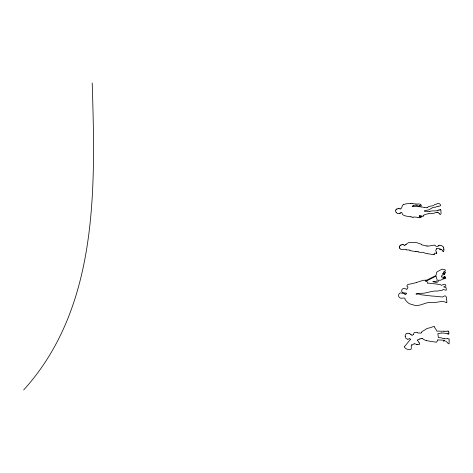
<?xml version="1.0" encoding="UTF-8"?>
<svg xmlns="http://www.w3.org/2000/svg" width="473" height="473" viewBox="0 0 473 473"><rect width="100%" height="100%" fill="white"/><g stroke="black" fill="none" stroke-linecap="round" stroke-linejoin="round"><path stroke-width="0.71" d="M406.023 294.336L406.136 293.65M444.283 340.666L444.732 340.802M438.282 245.765L438.288 245.806A2.01 1.744 17.6 0 0 438.329 245.966M398.378 208.179L397.793 208.747A0.993 0.863 17.6 0 1 397.48 208.871L397.355 208.895A4.706 4.08 17.6 0 0 397.054 208.954M404.45 293.952L404.492 293.987A0.686 0.597 17.6 0 0 404.705 294.005L404.805 294.241M400.554 208.924L401.199 208.345A0.715 0.621 17.6 0 0 401.459 208.09L401.494 207.96M396.167 209.391L396.469 209.167M395.795 210.077L396.203 209.474M399.2 213.453L397.716 213.63A0.674 0.585 17.6 0 1 397.474 213.542L396.149 212.365M395.777 210.219L395.475 210.828L396.096 212.318M398.355 208.25L398.568 208.605M406.212 293.248L406.195 293.313A5.191 4.499 17.6 0 0 406.153 293.52M412.622 206.388L412.243 206.382M420.586 216.226L420.042 216.037A4.328 3.754 17.6 0 0 419.722 216.025L419.238 215.842A1.129 0.976 17.6 0 1 419.433 215.741L419.498 215.718A0.727 0.633 17.6 0 1 419.782 215.682L420.136 215.753A2.495 2.164 17.6 0 0 420.432 215.812L420.982 215.877A6.114 5.298 17.6 0 1 422.596 216.244A5.244 4.547 17.6 0 0 422.773 216.303L423.016 216.35A0.621 0.538 17.6 0 0 423.382 216.238L423.713 215.623M434.374 253.865L434.717 253.067L436.354 253.368A2.584 2.241 17.6 0 0 436.721 253.416L436.762 253.398M405.603 337.657L405.899 338.29A2.631 2.276 17.6 0 0 406.354 338.615L407.454 339.212M446.855 302.708L446.695 299.994M421.425 332.643L421.437 332.602A4.494 3.896 17.6 0 1 421.62 332.2L421.774 331.916A2.235 1.933 17.6 0 1 422.04 331.561L425.44 329.575A4.245 3.678 17.6 0 0 425.806 329.303L426.149 329.001A2.111 1.833 17.6 0 1 426.404 328.824L426.782 328.634A8.071 6.994 17.6 0 1 427.704 328.315L429.697 327.836A17.637 15.29 17.6 0 0 431.642 327.221L432.57 326.873A9.401 8.153 17.6 0 1 433.534 326.583L434.179 326.642A2.939 2.548 17.6 0 1 434.309 326.831M421.845 216.451L421.508 216.285M446.453 299.728L446.553 297.606A2.933 2.542 17.6 0 1 446.382 297.535L445.897 296.116L444.898 295.909A3.069 2.661 17.6 0 0 444.177 296.057L442.415 297.032A4.978 4.316 17.6 0 1 441.652 296.92L432.99 296.057A1.738 1.508 17.6 0 1 432.659 296.128L421.212 294.791L418.859 294.011L415.944 294.023L419.332 293.384A43.41 37.633 17.6 0 1 421.431 293.343C426.445 293.402 431.577 290.771 436.52 291.013A1.52 1.318 17.6 0 0 437.365 291.072L442.267 290.221A0.987 0.857 17.6 0 0 442.586 289.973L443.213 289.399L445.465 290.191L446.335 290.055L446.128 287.714L443.639 286.886L445.85 286.1L445.454 284.557L443.704 284.338L441.504 285.361L440.393 284.628L436.118 283.983L428.325 283.108L427.651 283.487L427.243 281.843A3.151 2.732 17.6 0 0 426.977 281.606L426.812 281.494A1.088 0.94 17.6 0 0 426.534 281.382L425.215 280.897L425.842 280.796A7.255 6.291 17.6 0 0 426.078 280.796L426.551 280.779A3.885 3.37 17.6 0 0 427.143 280.643L436.047 276.108L437.229 280.199A3.802 3.299 17.6 0 1 436.999 280.885C435.367 282.464 429.112 280.927 435.988 282.369A4.47 3.873 17.6 0 0 437.194 282.204L438.022 281.778L438.512 280.117L440.351 280.329L442.657 279.135L445.749 278.426L445.454 277.208M437.762 339.981L437.543 340.471A8.816 7.639 17.6 0 1 437.07 341.335L436.904 341.571A6.953 6.025 17.6 0 0 436.75 341.825L436.674 341.955A4.322 3.743 17.6 0 1 436.561 342.133L436.396 342.216A1.005 0.869 17.6 0 0 436.029 342.097L434.977 341.979A26.784 23.218 17.6 0 1 433.487 341.802L426.735 340.708M399.75 246.072L399.774 246.019A1.939 1.685 17.6 0 1 400.241 245.534A1.212 1.052 17.6 0 0 400.501 245.286L400.566 245.168M447.145 331.183L447.222 331.124A1.726 1.496 17.6 0 1 447.742 331.082L447.854 331.076A1.496 1.301 17.6 0 1 448.333 331.165L448.38 331.195M444.543 274.387L444.141 274.511A1.413 1.224 17.6 0 0 443.834 274.541L441.693 275.611L441.427 276.9A1.857 1.608 17.6 0 1 441.67 276.947A1.112 0.964 17.6 0 1 442.03 277.101L443.804 277.148L444.874 276.344M437.791 339.921L442.929 340.14M417.925 339.584L417.789 339.791A3.086 2.672 17.6 0 1 417.57 340.087L417.517 340.335M404.717 346.431L404.74 346.396A3.134 2.714 17.6 0 1 404.853 346.23L410.428 339.407M448.842 334.003L448.883 333.619M406.396 244.299L406.603 244.038A3.938 3.417 17.6 0 1 407.105 243.577L407.2 243.506A9.838 8.532 17.6 0 1 407.696 243.187L408.554 242.69A0.875 0.757 17.6 0 1 408.778 242.631L409.163 242.631A8.496 7.367 17.6 0 0 410.333 242.578L411.463 242.483A13.634 11.819 17.6 0 1 412.421 242.442L414.011 242.436A12.576 10.903 17.6 0 1 415.69 242.537L416.11 242.602A12.085 10.477 17.6 0 1 416.76 242.708A6.184 5.363 17.6 0 1 417.263 242.826L421.189 244.216A1.029 0.893 17.6 0 1 421.342 244.305L421.384 244.547A4.316 3.743 17.6 0 1 421.325 244.707L425.339 245.759A6.338 5.493 17.6 0 0 426.54 245.901L426.634 245.883M439.683 249.425L440.369 249.241M23.65 389.994C98.869 306.983 95.392 187.769 92.205 83.006M401.636 207.535L401.66 207.505A1.307 1.129 17.6 0 0 401.766 207.345L401.914 207.003A17.607 15.266 17.6 0 1 402.334 205.968L402.89 204.945A1.845 1.602 17.6 0 1 403.747 204.466M413.319 334.376L413.189 334.523A9.247 8.017 17.6 0 1 412.858 334.849L412.799 334.902A4.121 3.571 17.6 0 1 412.391 335.245A0.65 0.562 17.6 0 1 412.131 335.333A0.733 0.633 17.6 0 1 411.882 335.322L411.545 335.067A0.958 0.834 17.6 0 0 411.445 334.908L411.38 334.872A1.395 1.212 17.6 0 1 411.179 334.707L411.149 334.659M444.017 340.998L443.911 341.116A1.171 1.017 17.6 0 1 443.745 341.27L443.573 340.974L444.076 340.678M400.253 213.205L400.004 213.282A2.383 2.069 17.6 0 1 399.626 213.217M410.836 203.508L410.871 203.479A1.159 1.005 17.6 0 1 411.853 203.343L412.018 203.355M419.38 344.113L419.492 343.983A2.418 2.099 17.6 0 0 418.995 342.677M404.758 245.452L405.32 245.055A4.795 4.156 17.6 0 1 405.184 244.801L405.142 244.695M408.536 339.117L407.602 339.159M396.953 209.036L396.912 209.131A1.253 1.088 17.6 0 1 396.693 209.096L396.658 209.084M420.84 216.48L421.354 216.244M410.735 203.585L410.091 203.579A0.828 0.715 17.6 0 0 409.86 203.567L408.4 203.638A4.842 4.198 17.6 0 0 407.992 203.638L406.289 203.804A4.298 3.725 17.6 0 0 405.799 203.916L403.747 204.46M411.279 216.841L412.769 217.332A1.821 1.579 17.6 0 1 412.994 217.243M399.845 208.723L400.359 209.025M443.485 251.411L443.1 251.417M445.714 341.187L445.448 341.015M438.181 246.031L438.211 246.019A8.443 7.32 17.6 0 1 436.786 246.486L436.136 246.38M428.786 213.713L427.58 213.867A2.146 1.862 17.6 0 0 427.208 213.926L426.605 214.115A20.599 17.862 17.6 0 1 424.76 214.671L423.92 215.008A7.231 6.267 17.6 0 0 423.713 215.623M408.843 338.845L409.121 338.81A0.804 0.698 17.6 0 1 409.435 338.721L409.517 338.715A2.513 2.182 17.6 0 0 409.707 338.698L409.931 338.757M436.957 212.359L437.348 212.247M420.716 216.504L419.764 216.805A1.927 1.673 17.6 0 1 419.439 216.729L419.255 216.427L420.16 216.486M405.113 294.241L405.663 294.413M437.986 210.597L438.164 210.042L438.979 210.065A2.507 2.17 17.6 0 0 439.186 210.012M399.726 208.776L399.425 208.776A5.398 4.683 17.6 0 0 399.147 208.741A5.363 4.647 17.6 0 1 398.934 208.705L398.857 208.694A1.413 1.224 17.6 0 1 398.662 208.64M406.153 293.035L404.261 292.982A0.905 0.786 17.6 0 1 404.078 293.006L403.853 292.923A1.076 0.934 17.6 0 0 403.629 292.811L403.504 292.757A2.046 1.774 17.6 0 1 403.262 292.651L402.819 292.468M429.88 211.307L429.679 211.366A2.879 2.501 17.6 0 1 429.017 211.502L428.171 211.384A5.274 4.57 17.6 0 0 427.35 211.301L426.404 211.336A9.915 8.591 17.6 0 1 425.073 211.313L424.405 211.248A4.316 3.737 17.6 0 0 424.405 210.781L424.955 210.509A3.293 2.856 17.6 0 0 425.475 210.556L428.603 209.906A11.37 9.856 17.6 0 0 428.905 209.746L432.996 207.464A2.826 2.448 17.6 0 1 433.167 207.351L435.337 207.263L436.478 206.731A3.163 2.743 17.6 0 1 437.968 206.281M419.569 339.046L420.071 338.934A2.95 2.56 17.6 0 0 420.609 338.804L420.834 338.686A4.133 3.583 17.6 0 1 421.017 338.597M428.928 213.654L429.65 213.636A6.728 5.83 17.6 0 0 430.182 213.672L431.216 213.654A15.597 13.522 17.6 0 0 432.665 213.506L432.907 213.459A9.661 8.378 17.6 0 0 433.859 213.246L435.385 212.72A4.553 3.95 17.6 0 1 436.591 212.389A3.181 2.755 17.6 0 0 436.786 212.407L436.827 212.401M433.079 254.261L433.014 254.279A1.602 1.389 17.6 0 1 432.789 254.303L432.748 254.303A4.771 4.139 17.6 0 0 432.553 254.32L432.375 254.338A4.287 3.719 17.6 0 1 431.743 254.356A2.59 2.247 17.6 0 1 431.512 254.332L427.332 253.634M413.242 205.548L413.272 205.524A2.566 2.223 17.6 0 1 413.503 205.477L414.644 205.323A1.661 1.443 17.6 0 1 414.892 205.276L415.365 205.247A8.786 7.621 17.6 0 0 415.737 205.229L416.216 205.199M414.135 343.824L414.36 343.8A2.371 2.058 17.6 0 1 415.158 343.912L415.477 344.013A9.034 7.834 17.6 0 1 416.021 344.208A2.998 2.596 17.6 0 1 416.234 344.303L416.488 344.415M406.845 333.305L406.727 333.335A1.389 1.206 17.6 0 0 406.177 333.684L405.763 334.399A3.754 3.258 17.6 0 1 405.55 334.801L405.148 335.818A5.114 4.434 17.6 0 1 405.166 336.132L405.166 336.173A1.035 0.899 17.6 0 0 405.29 336.711M400.649 212.903L400.666 212.897A1.011 0.875 17.6 0 0 400.85 212.844L401.057 212.714A3.329 2.885 17.6 0 1 401.293 212.548L401.429 212.489A1.33 1.153 17.6 0 1 401.672 212.448L401.808 212.596A5.972 5.179 17.6 0 1 402.074 213.211L402.369 214.103A2.016 1.75 17.6 0 0 402.588 214.452A2.347 2.034 17.6 0 0 403.339 215.091L405.237 215.806A12.328 10.684 17.6 0 0 406.603 216.179L407.093 216.262A7.284 6.315 17.6 0 0 407.702 216.327L408.27 216.368A4.541 3.938 17.6 0 1 408.666 216.421L410.469 216.764M412.101 203.337L412.639 203.455A1.904 1.65 17.6 0 1 412.923 203.638L413.171 203.686A9.365 8.118 17.6 0 0 413.97 203.774L415.353 204.034M445.27 277.219L444.188 278.118A1.141 0.987 17.6 0 1 443.804 278.242L443.65 278.26A9.33 8.088 17.6 0 1 443.118 278.301L442.799 278.201L443.248 277.923A2.507 2.176 17.6 0 0 443.573 277.781L444.998 277.166L444.88 276.368M421.201 206.967L421.224 206.961A0.615 0.532 17.6 0 1 421.461 206.943M412.994 217.249L414.585 217.018A24.59 21.315 17.6 0 0 415.247 217.06L417.393 217.344A2.879 2.495 17.6 0 0 417.801 217.438L417.955 217.456M424.246 207.517L426.185 207.742A4.334 3.754 17.6 0 0 426.486 207.742L427.06 207.712M447.624 333.82L447.505 333.837A0.662 0.574 17.6 0 1 447.162 333.82M427.882 246.191L433.8 245.197A4.86 4.216 17.6 0 1 434.273 245.168L434.32 245.168A1.188 1.035 17.6 0 0 434.586 245.126L435.136 245.321A3.199 2.773 17.6 0 0 435.225 245.871L435.651 245.919M416.955 344.439L416.991 344.439A1.248 1.082 17.6 0 1 417.21 344.421L417.641 344.445M433.179 254.238L433.865 254.362A3.075 2.667 17.6 0 1 434.054 254.356L434.108 254.362M416.317 282.647L416.547 282.547A17.152 14.87 17.6 0 0 416.973 282.34L423.146 280.318L426.812 280.117L435.686 275.688L436.189 274.908A10.512 9.111 17.6 0 0 436.248 274.464L436.272 274.174A5.286 4.582 17.6 0 1 436.319 273.808L436.49 272.708A6.734 5.842 17.6 0 1 436.626 272.247C438.229 271.017 440.322 270.219 442.019 269.096A0.644 0.562 17.6 0 1 442.273 269.172L442.693 269.427A0.763 0.662 17.6 0 1 442.882 269.468A1.123 0.976 17.6 0 1 443.201 269.616L444.833 269.657L445.318 270.195A1.177 1.017 17.6 0 1 445.383 270.438L445.353 270.639A1.005 0.869 17.6 0 1 445.205 270.869L443.248 272.223L444.667 272.141A0.804 0.698 17.6 0 0 444.809 272.04C445.596 271.496 445.933 273.323 445.01 273.152A0.911 0.786 17.6 0 1 444.721 273.193L443.597 272.927L442.462 273.885L442.622 274.163L444.283 273.429L444.555 274.37M437.478 212.247L437.915 212.359M416.145 282.659L409.979 284.113A0.609 0.526 17.6 0 0 409.73 284.072L408.37 284.332A2.022 1.756 17.6 0 0 407.98 284.527L407.791 284.651A2.749 2.383 17.6 0 0 407.454 284.9L406.863 285.911A1.939 1.679 17.6 0 0 407.064 286.313L408.022 287.046A5.895 5.114 17.6 0 0 407.767 287.679L407.643 288.11A2.554 2.217 17.6 0 0 407.608 288.347L407.277 288.82A4.399 3.814 17.6 0 1 407.017 289.027L406.733 289.245M405.213 244.612L405.473 244.582A2.525 2.188 17.6 0 0 406.248 244.387M441.469 332.992L437.791 333.761A7.201 6.244 17.6 0 1 437.868 334.068L437.927 334.334A13.676 11.855 17.6 0 1 438.093 335.351L438.317 337.539L440.972 337.787A3.459 2.998 17.6 0 1 441.534 337.947L442.574 338.343A5.522 4.783 17.6 0 0 443.461 338.585L443.538 338.508A1.07 0.928 17.6 0 1 443.822 338.573A2.134 1.851 17.6 0 0 444.141 338.644M411.409 344.782L411.486 344.787A1.23 1.064 17.6 0 1 411.747 344.847C412.533 345.68 412.645 344.025 413.656 344.178A1.153 0.999 17.6 0 0 413.899 343.983A0.704 0.609 17.6 0 1 414.123 343.806M440.505 209.716L440.86 209.947M442.385 331.26L438.832 331.13A20.505 17.773 17.6 0 0 437.691 331.141L437.182 331.165A4.541 3.932 17.6 0 0 436.975 331.183L436.851 331.135A0.68 0.591 17.6 0 1 436.768 330.988L436.668 330.739A10.873 9.43 17.6 0 0 436.277 329.918L435.485 328.782A5.369 4.653 17.6 0 1 435.101 328.197L434.681 327.428A9.744 8.443 17.6 0 0 434.409 326.973L434.309 326.825M447.074 331.195L446.861 331.224A3.281 2.844 17.6 0 1 446.027 331.26L445.933 331.26A0.934 0.81 17.6 0 0 445.684 331.266L445.46 331.319A0.721 0.627 17.6 0 1 445.099 331.331L445.093 331.313M436.567 248.609L437.49 248.55A6.456 5.599 17.6 0 1 438.979 248.603L439.583 248.751A2.341 2.034 17.6 0 1 440.322 248.987L440.339 249.017M447.754 333.796L448.256 333.985M441.611 332.986L443.136 333.11A6.326 5.487 17.6 0 1 443.384 333.075L443.55 333.063A1.466 1.271 17.6 0 1 443.834 333.081L444.756 333.229A12.144 10.53 17.6 0 1 445.454 333.364L446.216 333.542A11.937 10.347 17.6 0 1 446.695 333.666A5.475 4.742 17.6 0 1 447.015 333.767M401.24 244.984L401.169 244.979A1.041 0.899 17.6 0 0 400.53 245.115M415.666 251.388L415.146 251.4A5.96 5.168 17.6 0 1 414.094 251.311L412.367 251.045A6.025 5.227 17.6 0 1 411.279 250.861M408.79 249.915L407.608 249.969A3.075 2.667 17.6 0 1 406.224 249.791M409.263 333.601L409.695 333.749A1.608 1.395 17.6 0 0 410.079 333.891L410.434 334.127M438.093 206.269L439.364 206.163A13.492 11.695 17.6 0 0 439.819 206.074L440.611 205.548A1.029 0.893 17.6 0 0 440.594 205.152L440.316 204.626A4.358 3.778 17.6 0 0 439.612 203.822L439.387 203.692A1.058 0.916 17.6 0 0 439.163 203.591L438.654 203.508A8.295 7.196 17.6 0 0 438.305 203.491L437.543 203.55A1.443 1.248 17.6 0 0 437.247 203.644L436.597 204.064A0.751 0.656 17.6 0 1 436.372 204.123L435.284 204.413A0.745 0.644 17.6 0 0 435 204.454L434.699 204.608A5.924 5.132 17.6 0 0 433.859 205.317M420.006 217.692L421.372 217.089A5.575 4.831 17.6 0 0 421.786 216.563M416.388 205.187L417.009 205.436A3.116 2.702 17.6 0 0 417.233 205.595L417.357 205.666A1.088 0.94 17.6 0 0 417.6 205.767L417.978 205.891A0.816 0.71 17.6 0 0 418.227 206.021L418.912 206.027A0.928 0.804 17.6 0 1 419.102 206.062L419.184 206.086M418.303 339.395L418.451 339.401A3.553 3.08 17.6 0 0 418.664 339.407A0.786 0.686 17.6 0 0 419.013 339.324L419.143 339.247A2.14 1.851 17.6 0 1 419.563 339.04M439.967 245.197L440.268 245.262A3.731 3.234 17.6 0 0 440.493 245.321L441.41 245.493A1.1 0.958 17.6 0 1 441.983 245.724L442.007 245.877A3.861 3.346 17.6 0 1 442.172 246.279L442.722 246.474A2.442 2.117 17.6 0 0 443.047 246.569L443.591 247.308M449.084 343.936L449.161 340.43M448.67 334.009L448.392 333.997M415.507 204.064L415.619 204.064A2.016 1.744 17.6 0 0 415.844 204.046L416.926 204.046M444.892 331.277L443.911 331.212M403.694 244.86L403.972 245.262A1.082 0.934 17.6 0 0 404.261 245.321L404.51 245.345M443.325 340.17L443.621 340.501M443.869 331.206L442.899 331.135M399.519 213.199L399.212 213.477M420.935 206.896L420.869 206.89A3.938 3.417 17.6 0 0 420.343 206.861L419.421 206.666A0.887 0.769 17.6 0 0 419.226 206.618L418.895 206.6A5.144 4.458 17.6 0 0 418.546 206.63L418.333 206.654A2.318 2.01 17.6 0 1 417.913 206.677L415.666 206.589A6.415 5.564 17.6 0 0 414.655 206.565L414.354 206.571A4.44 3.849 17.6 0 1 413.148 206.506L413.035 206.453A2.294 1.987 17.6 0 0 412.622 206.382M421.786 207.044L421.951 207.062A2.259 1.957 17.6 0 0 422.495 207.079L422.791 207.091M407.223 333.311L407.726 333.341A1.047 0.911 17.6 0 0 407.915 333.317L408.187 333.258A0.834 0.721 17.6 0 1 408.601 333.282L409.169 333.601M444.094 340.595L443.686 340.56M411.002 216.906L410.57 216.841M416.193 251.571L416.382 251.553A1.171 1.011 17.6 0 1 416.666 251.524L416.955 251.66A1.786 1.549 17.6 0 1 417.281 251.701L417.405 251.725M406.603 289.24L405.349 288.731A1.271 1.106 17.6 0 0 405.071 288.636A10.43 9.046 17.6 0 0 404.782 288.571A3.459 2.998 17.6 0 0 403.954 288.495L403.794 288.5A2.489 2.158 17.6 0 0 403.298 288.583C401.589 288.619 401.021 292.03 402.635 292.409M419.362 205.524L419.415 205.53A1.502 1.307 17.6 0 1 419.989 205.702L420.195 206.228L419.35 206.133M422.271 338.532L422.218 338.526A3.488 3.027 17.6 0 0 421.993 338.514L421.94 338.508A2.814 2.442 17.6 0 1 421.75 338.491L421.662 338.485A1.336 1.159 17.6 0 0 421.017 338.609M418.114 217.474L418.286 217.503A2.359 2.04 17.6 0 1 418.629 217.586L418.753 217.639A3.89 3.376 17.6 0 0 418.942 217.704A1.295 1.123 17.6 0 0 419.652 217.751L419.734 217.734A1.981 1.721 17.6 0 1 420.006 217.686M417.156 332.531L416.902 332.489A5.67 4.919 17.6 0 1 416.701 332.466L416.512 332.424A3.346 2.903 17.6 0 0 416.08 332.348L415.903 332.348A7.095 6.149 17.6 0 0 415.235 332.353L414.892 332.401A1.218 1.058 17.6 0 0 414.661 332.472L414.449 332.596A2.4 2.081 17.6 0 0 413.804 333.406L413.674 333.719A3.465 3.004 17.6 0 1 413.343 334.393M436.059 251.411L435.734 250.589A1.679 1.46 17.6 0 1 435.852 250.164L436.088 249.709A2.832 2.454 17.6 0 1 436.283 249.407L436.745 249.17A1.431 1.242 17.6 0 0 436.632 248.644M423.329 207.304L423.489 207.34A6.782 5.883 17.6 0 1 424.009 207.458L424.074 207.476M410.836 250.767L410.688 250.731A3.246 2.814 17.6 0 1 409.925 250.365M419.208 205.501L419.977 205.406M433.345 205.672L428.769 206.447L427.344 207.558A0.775 0.674 17.6 0 1 427.06 207.718M421.071 205.785L421.384 205.672L420.875 204.91M446.53 302.702C442.214 299.781 436.52 303.394 431.565 302.365C424.801 301.815 419.131 307.805 412.249 304.523A13.055 11.317 17.6 0 0 411.504 304.364C408.359 303.932 406.898 301.538 405.184 299.781A1.324 1.147 17.6 0 1 405.237 299.551L405.148 299.267A0.911 0.792 17.6 0 1 405.077 299.096L405.071 298.889A1.981 1.715 17.6 0 1 405.113 298.682C404.906 296.873 400.525 299.533 399.23 297.257C397.326 295.785 399.579 291.557 401.536 293.154A4.529 3.926 17.6 0 0 401.932 293.171L402.582 293.23A0.922 0.798 17.6 0 1 402.771 293.325L404.391 293.473M427.084 253.735L426.989 253.711A1.809 1.573 17.6 0 0 426.776 253.658L426.392 253.599A2.282 1.981 17.6 0 1 425.706 253.404L425.162 253.144A10.997 9.531 17.6 0 0 424.198 252.753L422.761 252.28L420.408 252.381A1.732 1.502 17.6 0 1 420.154 252.328L419.22 252.115A3.057 2.649 17.6 0 1 418.694 251.955A0.65 0.562 17.6 0 1 418.25 251.914M441.48 249.661L442.592 250.501M417.671 251.642L417.854 251.737A1.088 0.946 17.6 0 0 418.114 251.861L418.238 251.902M448.505 343.711L448.463 343.7A0.639 0.55 17.6 0 1 448.215 343.587A1.248 1.082 17.6 0 1 447.972 343.368A0.81 0.698 17.6 0 1 447.848 343.108L447.83 343.049A2.004 1.738 17.6 0 0 447.647 342.57L447.482 342.428A3.216 2.785 17.6 0 0 447.322 342.351L447.133 342.257A1.632 1.419 17.6 0 1 446.884 342.062M448.463 331.224L448.806 332.016M406.224 249.774L406.136 249.738A9.561 8.289 17.6 0 1 405.858 249.626L405.568 249.502A3.412 2.956 17.6 0 0 405.213 249.377L404.078 249.283A2.513 2.176 17.6 0 1 403.83 249.318A2.85 2.471 17.6 0 1 399.845 248.502M439.21 213.358L439.18 213.347A1.49 1.295 17.6 0 1 438.441 212.744L437.986 212.442M441.386 249.614L441.232 249.555A2.412 2.093 17.6 0 0 440.96 249.513L440.801 249.821A1.52 1.318 17.6 0 1 440.706 249.531L440.706 249.531M409.269 249.975L409.92 250.371M417.003 204.082L417.736 204.076A4.369 3.79 17.6 0 1 418.918 203.928A4.689 4.068 17.6 0 1 420.065 204.253L420.828 204.844M405.657 336.995L405.402 336.746M417.316 332.596L417.529 332.738A2.111 1.827 17.6 0 0 417.99 332.945L418.037 332.962A1.531 1.33 17.6 0 0 418.475 333.057L418.546 333.057A4.417 3.825 17.6 0 0 418.853 333.045L420.006 333.004A0.976 0.845 17.6 0 1 420.19 333.027L420.592 333.14A0.834 0.721 17.6 0 0 421.378 332.732M439.37 213.435L439.642 214.05A0.597 0.514 17.6 0 0 439.955 214.358L440.316 214.423A3.4 2.944 17.6 0 0 440.517 214.44L441.037 213.843A10.305 8.934 17.6 0 0 441.031 213.424L440.866 210.089M411.055 334.547L410.475 334.228M410.345 339.289L409.955 338.887M446.518 341.701L446.163 341.459M419.066 342.635L418.818 342.298A3.719 3.222 17.6 0 1 418.629 342.02L418.38 341.589A10.311 8.934 17.6 0 0 418.274 341.405L417.949 340.885A3.352 2.909 17.6 0 0 417.612 340.418M436.538 252.789L436.567 252.842A2.087 1.809 17.6 0 1 436.78 253.315L436.786 253.333M399.957 248.437L399.91 248.355A1.413 1.224 17.6 0 1 399.72 247.87M442.669 251.175L442.58 250.767M399.75 247.87L399.537 247.302A1.354 1.177 17.6 0 1 399.508 247.03M412.214 206.062L412.231 206.098A0.715 0.621 17.6 0 1 412.255 206.388M436.254 251.725L436.254 251.737A1.886 1.638 17.6 0 1 436.319 252.044L436.337 252.18A2.164 1.874 17.6 0 0 436.508 252.801M443.603 247.456L443.739 248.591A7.598 6.587 17.6 0 0 443.792 248.893L443.845 249.153M443.81 248.975L443.851 249.182A4.233 3.672 17.6 0 1 443.916 249.85M448.812 332.147L448.877 333.5M449.167 339.579L449.131 338.822M411.344 345.154L411.226 349.044A3.086 2.672 17.6 0 1 410.759 349.376L410.499 349.506A1.177 1.017 17.6 0 1 410.227 349.565L409.606 349.588A4.151 3.595 17.6 0 1 408.985 349.565L408.897 349.547A16.579 14.367 17.6 0 1 407.838 349.352L407.028 349.145A3.423 2.968 17.6 0 1 406.52 348.938L406.272 348.808A8.195 7.101 17.6 0 1 405.373 348.229L404.675 347.566A0.875 0.757 17.6 0 1 404.581 347.318A2.359 2.046 17.6 0 1 404.551 346.91L404.563 346.792A1.029 0.893 17.6 0 1 404.646 346.549M440.434 249.502A1.117 0.97 17.6 0 1 439.925 249.821M443.84 249.945A3.571 3.098 17.6 0 1 443.621 251.465M439.908 245.233A2.324 2.01 17.6 0 0 439.257 245.369L438.731 245.517A1.602 1.389 17.6 0 0 438.311 245.688M426.652 245.954A2.406 2.087 17.6 0 1 427.852 246.037M403.587 244.766A1.774 1.537 17.6 0 0 403.357 244.642L403.321 244.624A1.259 1.094 17.6 0 0 402.712 244.429M402.712 244.47A1.596 1.384 17.6 0 0 402.074 244.612L401.938 244.695A1.904 1.65 17.6 0 1 401.281 245.002M399.496 247.03A4.097 3.553 17.6 0 1 399.762 246.072M415.672 251.394A1.916 1.661 17.6 0 1 416.045 251.405M434.551 254.308A0.828 0.715 17.6 0 1 434.113 254.326M439.192 210.024A7.716 6.687 17.6 0 1 440.499 209.705M437.921 210.621A1.987 1.721 17.6 0 1 437.531 210.692L436.875 210.721A7.787 6.752 17.6 0 0 436.017 210.775L435.521 210.834A8.68 7.527 17.6 0 1 434.516 210.905L433.664 210.899A18.134 15.721 17.6 0 0 432.6 210.928L431.346 211.035A8.626 7.479 17.6 0 0 429.874 211.295M413.39 205.595A0.733 0.639 17.6 0 1 412.48 206.051M400.312 213.069A0.668 0.579 17.6 0 1 400.613 212.88M416.955 344.439A1.183 1.023 17.6 0 1 416.624 344.456M419.409 344.161A3.092 2.684 17.6 0 1 417.647 344.397M422.271 338.526A0.946 0.822 17.6 0 1 422.767 338.769L422.909 338.887A7.473 6.48 17.6 0 0 426.747 340.625M448.954 340.111A0.869 0.751 17.6 0 1 448.865 339.774M448.339 338.78A0.609 0.532 17.6 0 1 447.966 338.698M447.961 338.674A2.643 2.294 17.6 0 0 446.778 338.715L446.719 338.703A6.912 5.989 17.6 0 1 444.141 338.621"/></g></svg>
